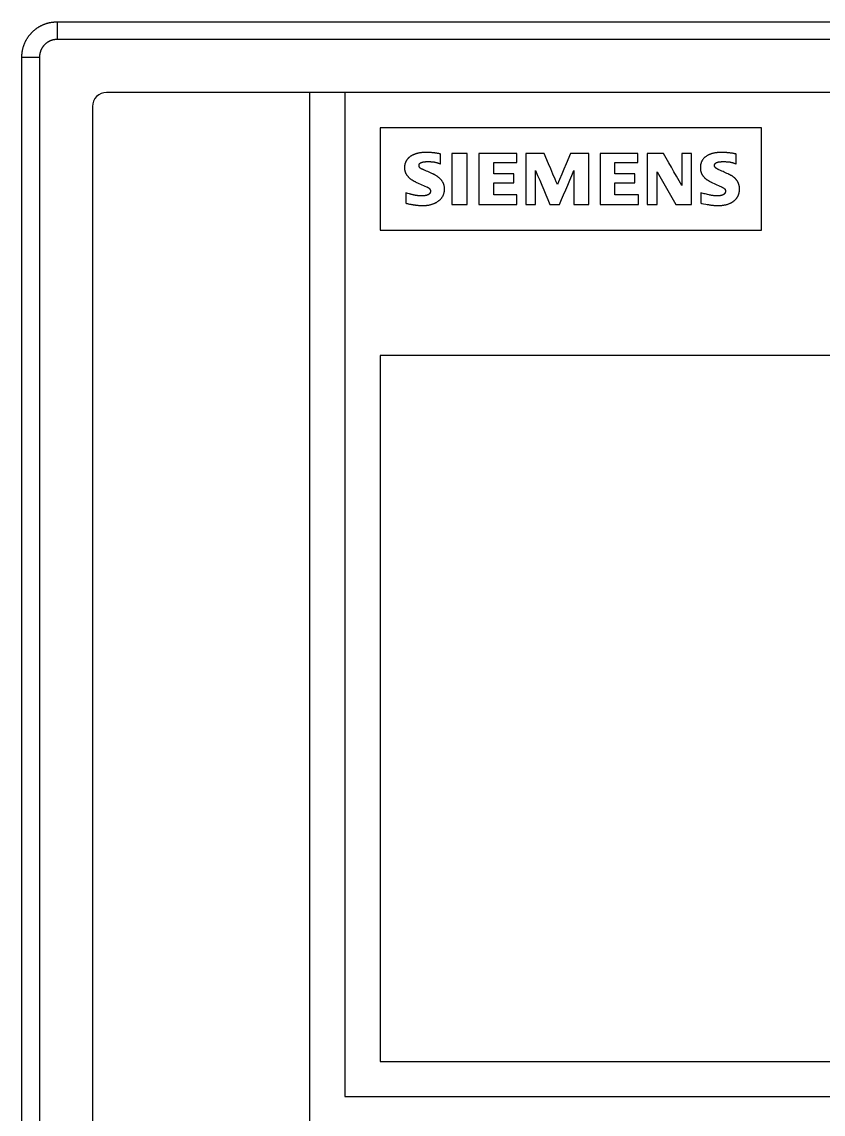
# Model space of a CAD drawing. Extents: x 0 to 594, y 0 to 420.
# Drawn here: x 161.8 to 207.2, y 255.6 to 317.5 of the extents above; entities that cross this region are included whole.
import ezdxf

# ---------------------------------------------------------------- set-up
doc = ezdxf.new("R2010")
doc.units = 0
doc.header["$LTSCALE"] = 32.67
doc.layers.add('10000_FRONT', color=7, linetype='CONTINUOUS')
doc.layers.add('10500_FRONT_LABELING', color=7, linetype='CONTINUOUS')

msp = doc.modelspace()

# ---------------------------------------------------------------- linework, layer by layer
at = {"layer": '10000_FRONT', "color": 7, "linetype": 'CONTINUOUS'}
for p, q in [((163.818, 317.52), (163.818, 316.52)), ((163.818, 317.52), (288.034, 317.52)), ((288.034, 316.52), (163.818, 316.52)), ((161.826, 233.52), (161.826, 315.52)), ((161.826, 315.52), (162.826, 315.52)), ((162.826, 315.52), (162.826, 233.52)), ((285.226, 313.52), (166.626, 313.52)), ((178.126, 313.52), (178.126, 240.52)), ((180.126, 313.52), (180.126, 256.62)), ((165.826, 312.72), (165.826, 236.32)), ((182.126, 298.62), (182.126, 258.62)), ((248.126, 298.62), (182.126, 298.62)), ((182.126, 258.62), (248.126, 258.62)), ((180.126, 256.62), (250.126, 256.62))]:
    msp.add_line(p, q, dxfattribs=at)
for points in [[(161.826, 315.52), (161.826, 315.546), (161.827, 315.573), (161.828, 315.599), (161.829, 315.626), (161.831, 315.652), (161.832, 315.679), (161.835, 315.705), (161.837, 315.731), (161.84, 315.757), (161.844, 315.784), (161.847, 315.81), (161.851, 315.836), (161.855, 315.862), (161.86, 315.888), (161.865, 315.914), (161.87, 315.94), (161.876, 315.966), (161.882, 315.992), (161.889, 316.018), (161.895, 316.043), (161.902, 316.069), (161.91, 316.094), (161.917, 316.119), (161.925, 316.144), (161.934, 316.169), (161.942, 316.194), (161.951, 316.219), (161.961, 316.243), (161.97, 316.268), (161.98, 316.292), (161.99, 316.316), (162.001, 316.34), (162.012, 316.364), (162.023, 316.388), (162.034, 316.411), (162.046, 316.435), (162.058, 316.458), (162.071, 316.481), (162.083, 316.504), (162.097, 316.527), (162.11, 316.55), (162.124, 316.573), (162.138, 316.595), (162.152, 316.618), (162.167, 316.64), (162.182, 316.662), (162.197, 316.683), (162.212, 316.705), (162.228, 316.726), (162.244, 316.747), (162.26, 316.767), (162.276, 316.788), (162.293, 316.808), (162.31, 316.828), (162.327, 316.848), (162.345, 316.867), (162.363, 316.886), (162.381, 316.906), (162.399, 316.924), (162.417, 316.943), (162.436, 316.961), (162.455, 316.98), (162.474, 316.997), (162.494, 317.015), (162.514, 317.033), (162.534, 317.05), (162.554, 317.067), (162.575, 317.084), (162.596, 317.1), (162.617, 317.116), (162.638, 317.132), (162.659, 317.147), (162.681, 317.163), (162.702, 317.178), (162.724, 317.192), (162.746, 317.207), (162.769, 317.221), (162.791, 317.234), (162.813, 317.248), (162.836, 317.261), (162.859, 317.274), (162.882, 317.286), (162.905, 317.298), (162.929, 317.31), (162.952, 317.322), (162.976, 317.333), (163, 317.344), (163.024, 317.355), (163.048, 317.365), (163.072, 317.375), (163.097, 317.385), (163.122, 317.394), (163.147, 317.403), (163.172, 317.412), (163.197, 317.42), (163.222, 317.429), (163.247, 317.436), (163.273, 317.444), (163.298, 317.451), (163.324, 317.457), (163.349, 317.464), (163.375, 317.47), (163.4, 317.475), (163.426, 317.481), (163.452, 317.486), (163.477, 317.49), (163.503, 317.495), (163.529, 317.499), (163.555, 317.502), (163.581, 317.506), (163.607, 317.509), (163.633, 317.511), (163.66, 317.513), (163.686, 317.515), (163.712, 317.517), (163.739, 317.518), (163.765, 317.519), (163.791, 317.52), (163.818, 317.52)], [(163.818, 316.52), (163.804, 316.52), (163.791, 316.519), (163.777, 316.519), (163.763, 316.518), (163.75, 316.517), (163.736, 316.516), (163.723, 316.515), (163.709, 316.514), (163.696, 316.512), (163.682, 316.51), (163.669, 316.509), (163.656, 316.506), (163.642, 316.504), (163.629, 316.502), (163.616, 316.499), (163.602, 316.496), (163.589, 316.493), (163.576, 316.49), (163.563, 316.486), (163.55, 316.483), (163.537, 316.479), (163.524, 316.475), (163.511, 316.471), (163.498, 316.467), (163.485, 316.462), (163.472, 316.457), (163.459, 316.452), (163.446, 316.447), (163.434, 316.442), (163.421, 316.437), (163.409, 316.431), (163.396, 316.426), (163.384, 316.42), (163.372, 316.414), (163.36, 316.408), (163.348, 316.401), (163.336, 316.395), (163.324, 316.388), (163.313, 316.381), (163.301, 316.374), (163.29, 316.367), (163.278, 316.36), (163.267, 316.352), (163.256, 316.345), (163.245, 316.337), (163.233, 316.329), (163.223, 316.321), (163.212, 316.312), (163.201, 316.304), (163.19, 316.295), (163.18, 316.286), (163.169, 316.277), (163.159, 316.268), (163.149, 316.259), (163.139, 316.25), (163.129, 316.241), (163.12, 316.231), (163.11, 316.222), (163.101, 316.212), (163.091, 316.202), (163.082, 316.192), (163.073, 316.182), (163.065, 316.171), (163.056, 316.161), (163.047, 316.151), (163.039, 316.14), (163.031, 316.129), (163.022, 316.118), (163.014, 316.107), (163.007, 316.096), (162.999, 316.085), (162.991, 316.074), (162.984, 316.062), (162.976, 316.05), (162.969, 316.039), (162.962, 316.027), (162.956, 316.015), (162.949, 316.003), (162.943, 315.991), (162.936, 315.979), (162.93, 315.967), (162.924, 315.955), (162.919, 315.943), (162.913, 315.93), (162.908, 315.918), (162.902, 315.905), (162.897, 315.893), (162.892, 315.88), (162.888, 315.867), (162.883, 315.855), (162.879, 315.842), (162.874, 315.829), (162.87, 315.816), (162.866, 315.803), (162.863, 315.79), (162.859, 315.777), (162.856, 315.763), (162.853, 315.75), (162.85, 315.737), (162.847, 315.723), (162.844, 315.71), (162.842, 315.696), (162.839, 315.683), (162.837, 315.669), (162.835, 315.656), (162.834, 315.642), (162.832, 315.629), (162.831, 315.615), (162.829, 315.602), (162.828, 315.588), (162.828, 315.574), (162.827, 315.561), (162.827, 315.547), (162.826, 315.533), (162.826, 315.52)]]:
    msp.add_lwpolyline(points, dxfattribs=at)
msp.add_arc((166.626, 312.72), 0.8, 90, 180, dxfattribs=at)
at = {"layer": '10500_FRONT_LABELING', "color": 7, "linetype": 'CONTINUOUS'}
for p, q in [((182.126, 311.52), (182.126, 305.72)), ((203.726, 311.52), (182.126, 311.52)), ((203.726, 305.72), (203.726, 311.52)), ((185.549, 309.472), (185.549, 310.031)), ((186.197, 310.056), (186.197, 307.173)), ((187.048, 310.056), (186.197, 310.056)), ((187.048, 307.173), (187.048, 310.056)), ((187.721, 310.056), (187.721, 307.173)), ((189.867, 310.056), (187.721, 310.056)), ((188.572, 308.9), (188.572, 309.548)), ((188.572, 309.548), (189.867, 309.548)), ((189.867, 309.548), (189.867, 310.056)), ((190.375, 310.056), (190.375, 307.173)), ((191.417, 310.056), (190.375, 310.056)), ((193.944, 310.056), (192.903, 310.056)), ((193.944, 307.173), (193.944, 310.056)), ((194.592, 310.056), (194.592, 307.173)), ((196.725, 310.056), (194.592, 310.056)), ((195.43, 308.9), (195.43, 309.548)), ((195.43, 309.548), (196.725, 309.548)), ((196.725, 309.548), (196.725, 310.056)), ((197.246, 310.056), (197.246, 307.173)), ((198.186, 310.056), (197.246, 310.056)), ((199.214, 310.056), (199.214, 308.253)), ((199.773, 310.056), (199.214, 310.056)), ((199.773, 307.173), (199.773, 310.056)), ((202.3, 309.472), (202.3, 310.031)), ((189.702, 308.9), (188.572, 308.9)), ((189.702, 308.405), (189.702, 308.9)), ((190.934, 307.173), (190.934, 309.091)), ((193.106, 309.091), (193.106, 307.173)), ((196.56, 308.9), (195.43, 308.9)), ((196.56, 308.405), (196.56, 308.9)), ((197.83, 307.173), (197.83, 309.015)), ((188.572, 307.719), (188.572, 308.405)), ((188.572, 308.405), (189.702, 308.405)), ((195.43, 307.719), (195.43, 308.405)), ((195.43, 308.405), (196.56, 308.405)), ((183.581, 307.834), (183.581, 307.237)), ((189.867, 307.719), (188.572, 307.719)), ((189.867, 307.173), (189.867, 307.719)), ((196.763, 307.719), (195.43, 307.719)), ((196.763, 307.173), (196.763, 307.719)), ((200.294, 307.834), (200.294, 307.237)), ((186.197, 307.173), (187.048, 307.173)), ((187.721, 307.173), (189.867, 307.173)), ((190.375, 307.173), (190.934, 307.173)), ((191.747, 307.173), (192.293, 307.173)), ((193.106, 307.173), (193.944, 307.173)), ((194.592, 307.173), (196.763, 307.173)), ((197.246, 307.173), (197.83, 307.173)), ((198.872, 307.173), (199.773, 307.173)), ((182.126, 305.72), (203.726, 305.72))]:
    msp.add_line(p, q, dxfattribs=at)
for points in [[(184.711, 310.12), (184.678, 310.119), (184.646, 310.119), (184.613, 310.118), (184.58, 310.116), (184.547, 310.114), (184.515, 310.112), (184.482, 310.109), (184.449, 310.105), (184.417, 310.101), (184.384, 310.096), (184.352, 310.091), (184.32, 310.085), (184.287, 310.079), (184.255, 310.071), (184.239, 310.067), (184.224, 310.063), (184.208, 310.059), (184.192, 310.054), (184.176, 310.05), (184.16, 310.045), (184.145, 310.04), (184.129, 310.035), (184.114, 310.029), (184.098, 310.024), (184.083, 310.018), (184.067, 310.012), (184.052, 310.006), (184.037, 309.999), (184.022, 309.993), (184.007, 309.986), (183.992, 309.979), (183.977, 309.972), (183.962, 309.965), (183.948, 309.957), (183.933, 309.95), (183.919, 309.942), (183.904, 309.934), (183.89, 309.926), (183.876, 309.917), (183.862, 309.909), (183.848, 309.9), (183.835, 309.891)], [(185.549, 310.031), (185.52, 310.038), (185.491, 310.045), (185.461, 310.051), (185.432, 310.057), (185.402, 310.063), (185.372, 310.068), (185.343, 310.073), (185.313, 310.078), (185.283, 310.083), (185.253, 310.087), (185.223, 310.091), (185.193, 310.094), (185.163, 310.098), (185.133, 310.101), (185.103, 310.103), (185.073, 310.106), (185.043, 310.108), (185.013, 310.11), (184.983, 310.112), (184.952, 310.114), (184.922, 310.115), (184.892, 310.116), (184.862, 310.117), (184.832, 310.118), (184.802, 310.119), (184.771, 310.119), (184.711, 310.12)], [(201.462, 310.12), (201.408, 310.119), (201.354, 310.117), (201.328, 310.116), (201.301, 310.115), (201.274, 310.113), (201.247, 310.111), (201.22, 310.108), (201.193, 310.105), (201.166, 310.102), (201.139, 310.099), (201.113, 310.095), (201.086, 310.09), (201.06, 310.085), (201.033, 310.08), (201.007, 310.074), (200.981, 310.068), (200.954, 310.062), (200.928, 310.054), (200.903, 310.047), (200.877, 310.039), (200.851, 310.03), (200.826, 310.021), (200.801, 310.011), (200.776, 310), (200.752, 309.989), (200.727, 309.978), (200.703, 309.965), (200.68, 309.952), (200.657, 309.939), (200.634, 309.924), (200.612, 309.909), (200.59, 309.894), (200.568, 309.878), (200.547, 309.861), (200.526, 309.844), (200.506, 309.827), (200.486, 309.808), (200.467, 309.789), (200.449, 309.769), (200.432, 309.748), (200.415, 309.727), (200.399, 309.705), (200.384, 309.683), (200.37, 309.66), (200.357, 309.636), (200.345, 309.612), (200.334, 309.588), (200.324, 309.562), (200.314, 309.537), (200.306, 309.511), (200.299, 309.485), (200.292, 309.459), (200.286, 309.432), (200.282, 309.405), (200.277, 309.378), (200.274, 309.351), (200.272, 309.324), (200.27, 309.297), (200.269, 309.27), (200.269, 309.243)], [(202.3, 310.031), (202.271, 310.037), (202.241, 310.043), (202.212, 310.049), (202.182, 310.054), (202.153, 310.06), (202.123, 310.065), (202.093, 310.07), (202.063, 310.075), (202.034, 310.079), (202.004, 310.083), (201.974, 310.087), (201.944, 310.091), (201.914, 310.094), (201.884, 310.098), (201.854, 310.101), (201.824, 310.103), (201.794, 310.106), (201.764, 310.108), (201.734, 310.111), (201.703, 310.112), (201.673, 310.114), (201.643, 310.116), (201.613, 310.117), (201.583, 310.118), (201.553, 310.119), (201.523, 310.119), (201.492, 310.119), (201.462, 310.12)], [(183.835, 309.891), (183.824, 309.883), (183.813, 309.875), (183.802, 309.867), (183.792, 309.859), (183.781, 309.85), (183.771, 309.841), (183.761, 309.832), (183.751, 309.823), (183.741, 309.814), (183.731, 309.805), (183.721, 309.795), (183.712, 309.785), (183.703, 309.776), (183.693, 309.766), (183.684, 309.755), (183.676, 309.745), (183.667, 309.735), (183.659, 309.724), (183.65, 309.713), (183.642, 309.702), (183.635, 309.691), (183.627, 309.68), (183.62, 309.669), (183.612, 309.657), (183.606, 309.645), (183.599, 309.634), (183.592, 309.622), (183.586, 309.61), (183.58, 309.598), (183.574, 309.585), (183.569, 309.573), (183.564, 309.561), (183.559, 309.548), (183.554, 309.535), (183.549, 309.523), (183.545, 309.51), (183.541, 309.497), (183.537, 309.484), (183.534, 309.471), (183.53, 309.458), (183.527, 309.444), (183.524, 309.431), (183.521, 309.418), (183.519, 309.405), (183.516, 309.391), (183.514, 309.378), (183.512, 309.364), (183.511, 309.351), (183.509, 309.337), (183.508, 309.324), (183.507, 309.311), (183.506, 309.297), (183.505, 309.284), (183.505, 309.27), (183.505, 309.257), (183.505, 309.243)], [(184.33, 309.383), (184.33, 309.387), (184.33, 309.392), (184.331, 309.397), (184.331, 309.401), (184.332, 309.406), (184.332, 309.41), (184.333, 309.415), (184.334, 309.419), (184.335, 309.424), (184.336, 309.428), (184.338, 309.433), (184.339, 309.437), (184.341, 309.441), (184.342, 309.446), (184.344, 309.45), (184.346, 309.454), (184.348, 309.458), (184.35, 309.462), (184.352, 309.466), (184.355, 309.47), (184.357, 309.474), (184.36, 309.478), (184.363, 309.482), (184.365, 309.485), (184.368, 309.489), (184.371, 309.492), (184.374, 309.495), (184.378, 309.499), (184.381, 309.502), (184.384, 309.505), (184.388, 309.508), (184.391, 309.511), (184.398, 309.517), (184.406, 309.522), (184.413, 309.527), (184.421, 309.532), (184.429, 309.536), (184.437, 309.541), (184.446, 309.545), (184.454, 309.549), (184.462, 309.552), (184.471, 309.556), (184.479, 309.559), (184.488, 309.562), (184.496, 309.565), (184.505, 309.568), (184.514, 309.57), (184.523, 309.572), (184.531, 309.575), (184.54, 309.577), (184.549, 309.579), (184.558, 309.581), (184.567, 309.582), (184.576, 309.584), (184.594, 309.587), (184.612, 309.589), (184.63, 309.592), (184.648, 309.593), (184.666, 309.595), (184.684, 309.596), (184.702, 309.597), (184.72, 309.598), (184.738, 309.599), (184.756, 309.599), (184.775, 309.599)], [(184.775, 309.599), (184.831, 309.599), (184.887, 309.599), (184.915, 309.599), (184.943, 309.598), (184.972, 309.598), (185, 309.597), (185.028, 309.596), (185.042, 309.596), (185.056, 309.595), (185.07, 309.594), (185.084, 309.593), (185.098, 309.592), (185.112, 309.591), (185.126, 309.59), (185.14, 309.589), (185.154, 309.588), (185.168, 309.586)], [(185.168, 309.586), (185.182, 309.583), (185.196, 309.58), (185.21, 309.577), (185.224, 309.573), (185.237, 309.57), (185.251, 309.566), (185.279, 309.559), (185.306, 309.551), (185.333, 309.543), (185.36, 309.535), (185.388, 309.527), (185.415, 309.518), (185.442, 309.509), (185.469, 309.5), (185.496, 309.491), (185.522, 309.481), (185.549, 309.472)], [(192.166, 308.303), (192.105, 308.45), (192.044, 308.597), (191.92, 308.889), (191.795, 309.182), (191.67, 309.473), (191.417, 310.056)], [(192.903, 310.056), (192.66, 309.471), (192.538, 309.178), (192.415, 308.886), (192.291, 308.594), (192.229, 308.449), (192.166, 308.303)], [(199.214, 308.253), (199.067, 308.51), (198.919, 308.767), (198.772, 309.024), (198.625, 309.282), (198.478, 309.54), (198.332, 309.798), (198.186, 310.056)], [(201.069, 309.383), (201.069, 309.388), (201.069, 309.392), (201.069, 309.397), (201.07, 309.402), (201.07, 309.406), (201.071, 309.411), (201.072, 309.415), (201.073, 309.42), (201.074, 309.425), (201.075, 309.429), (201.077, 309.434), (201.078, 309.438), (201.08, 309.443), (201.082, 309.447), (201.084, 309.451), (201.086, 309.456), (201.088, 309.46), (201.09, 309.464), (201.092, 309.468), (201.095, 309.472), (201.097, 309.476), (201.1, 309.48), (201.103, 309.483), (201.106, 309.487), (201.109, 309.49), (201.112, 309.494), (201.115, 309.497), (201.119, 309.5), (201.122, 309.504), (201.125, 309.507), (201.129, 309.51), (201.133, 309.513), (201.14, 309.518), (201.148, 309.524), (201.156, 309.529), (201.164, 309.533), (201.172, 309.538), (201.181, 309.542), (201.189, 309.546), (201.198, 309.55), (201.206, 309.554), (201.215, 309.557), (201.224, 309.56), (201.232, 309.563), (201.241, 309.566), (201.25, 309.569), (201.259, 309.571), (201.268, 309.573), (201.277, 309.576), (201.286, 309.578), (201.295, 309.579), (201.304, 309.581), (201.314, 309.583), (201.323, 309.584), (201.341, 309.587), (201.359, 309.59), (201.378, 309.592), (201.396, 309.594), (201.415, 309.595), (201.433, 309.596), (201.452, 309.597), (201.47, 309.598), (201.489, 309.599), (201.507, 309.599), (201.526, 309.599)], [(201.526, 309.599), (201.582, 309.599), (201.638, 309.599), (201.667, 309.598), (201.695, 309.598), (201.723, 309.597), (201.751, 309.597), (201.779, 309.596), (201.807, 309.594), (201.835, 309.593), (201.849, 309.592), (201.864, 309.591), (201.878, 309.59), (201.892, 309.589), (201.906, 309.588), (201.92, 309.586)], [(201.92, 309.586), (201.933, 309.583), (201.947, 309.58), (201.961, 309.577), (201.975, 309.573), (201.989, 309.57), (202.002, 309.566), (202.03, 309.559), (202.057, 309.551), (202.085, 309.543), (202.112, 309.535), (202.139, 309.527), (202.166, 309.518), (202.193, 309.509), (202.22, 309.5), (202.247, 309.491), (202.274, 309.481), (202.3, 309.472)], [(183.505, 309.243), (183.505, 309.231), (183.505, 309.219), (183.505, 309.206), (183.506, 309.194), (183.507, 309.182), (183.508, 309.169), (183.51, 309.157), (183.511, 309.145), (183.513, 309.132), (183.515, 309.12), (183.517, 309.108), (183.52, 309.096), (183.523, 309.084), (183.525, 309.072), (183.529, 309.06), (183.532, 309.048), (183.535, 309.036), (183.539, 309.024), (183.543, 309.012), (183.547, 309.001), (183.552, 308.989), (183.557, 308.978), (183.561, 308.966), (183.567, 308.955), (183.572, 308.944), (183.577, 308.933), (183.583, 308.922), (183.589, 308.911), (183.595, 308.9), (183.601, 308.89), (183.614, 308.869), (183.628, 308.848), (183.642, 308.828), (183.657, 308.808), (183.672, 308.788), (183.688, 308.77), (183.705, 308.751), (183.722, 308.733), (183.739, 308.716), (183.757, 308.699), (183.775, 308.682), (183.794, 308.666), (183.813, 308.65), (183.832, 308.634), (183.852, 308.619), (183.872, 308.604), (183.892, 308.59), (183.913, 308.576), (183.934, 308.562), (183.955, 308.549), (183.976, 308.536), (183.998, 308.523), (184.02, 308.511), (184.042, 308.499), (184.063, 308.487), (184.086, 308.476), (184.108, 308.465), (184.13, 308.454), (184.152, 308.443)], [(184.609, 309.129), (184.593, 309.135), (184.576, 309.141), (184.559, 309.147), (184.542, 309.153), (184.526, 309.16), (184.517, 309.163), (184.509, 309.166), (184.501, 309.17), (184.493, 309.174), (184.485, 309.177), (184.477, 309.181), (184.469, 309.185), (184.461, 309.189), (184.453, 309.193), (184.445, 309.197), (184.437, 309.202), (184.43, 309.206), (184.422, 309.211), (184.415, 309.216), (184.407, 309.221), (184.404, 309.224), (184.4, 309.226), (184.397, 309.229), (184.393, 309.232), (184.39, 309.235), (184.387, 309.238), (184.383, 309.241), (184.38, 309.244), (184.377, 309.247), (184.374, 309.25), (184.371, 309.254), (184.368, 309.257), (184.366, 309.261), (184.363, 309.264), (184.361, 309.268), (184.358, 309.272), (184.356, 309.276), (184.354, 309.28), (184.352, 309.284), (184.35, 309.287), (184.348, 309.292), (184.346, 309.296), (184.344, 309.3), (184.343, 309.304), (184.341, 309.308), (184.34, 309.312), (184.339, 309.317), (184.337, 309.321), (184.336, 309.325), (184.335, 309.33), (184.334, 309.334), (184.334, 309.338), (184.333, 309.343), (184.332, 309.347), (184.332, 309.352), (184.331, 309.356), (184.331, 309.361), (184.331, 309.365), (184.33, 309.374), (184.33, 309.383)], [(185.13, 308.9), (185.093, 308.917), (185.056, 308.934), (185.019, 308.951), (184.982, 308.967), (184.908, 309), (184.833, 309.033), (184.759, 309.065), (184.609, 309.129)], [(185.778, 308.05), (185.777, 308.075), (185.776, 308.101), (185.774, 308.126), (185.771, 308.152), (185.768, 308.177), (185.763, 308.203), (185.761, 308.215), (185.758, 308.228), (185.755, 308.24), (185.752, 308.253), (185.749, 308.265), (185.745, 308.277), (185.741, 308.29), (185.737, 308.302), (185.733, 308.314), (185.729, 308.326), (185.724, 308.338), (185.719, 308.35), (185.714, 308.362), (185.709, 308.373), (185.698, 308.396), (185.686, 308.419), (185.673, 308.442), (185.66, 308.463), (185.646, 308.485), (185.631, 308.506), (185.616, 308.527), (185.601, 308.547), (185.584, 308.567), (185.567, 308.586), (185.55, 308.605), (185.532, 308.623), (185.514, 308.641), (185.495, 308.659), (185.476, 308.676), (185.456, 308.693), (185.436, 308.709), (185.416, 308.725), (185.395, 308.741), (185.374, 308.756), (185.353, 308.771), (185.332, 308.785), (185.31, 308.799), (185.288, 308.813), (185.266, 308.827), (185.243, 308.84), (185.221, 308.852), (185.198, 308.865), (185.176, 308.877), (185.153, 308.889), (185.13, 308.9)], [(190.934, 309.091), (191.049, 308.817), (191.165, 308.542), (191.28, 308.268), (191.396, 307.994), (191.512, 307.72), (191.629, 307.447), (191.747, 307.173)], [(192.293, 307.173), (192.408, 307.448), (192.524, 307.722), (192.639, 307.996), (192.755, 308.27), (192.871, 308.544), (192.988, 308.818), (193.106, 309.091)], [(197.83, 309.015), (197.978, 308.751), (198.127, 308.488), (198.275, 308.225), (198.424, 307.962), (198.573, 307.699), (198.722, 307.436), (198.872, 307.173)], [(200.269, 309.243), (200.269, 309.219), (200.27, 309.195), (200.272, 309.171), (200.274, 309.147), (200.277, 309.123), (200.281, 309.099), (200.286, 309.075), (200.292, 309.052), (200.295, 309.04), (200.298, 309.028), (200.301, 309.017), (200.305, 309.005), (200.309, 308.994), (200.313, 308.982), (200.317, 308.971), (200.322, 308.96), (200.326, 308.948), (200.331, 308.937), (200.341, 308.915), (200.352, 308.894), (200.364, 308.873), (200.376, 308.852), (200.389, 308.831), (200.403, 308.811), (200.417, 308.792), (200.432, 308.772), (200.447, 308.754), (200.463, 308.735), (200.479, 308.718), (200.496, 308.7), (200.513, 308.683), (200.531, 308.667), (200.549, 308.65), (200.568, 308.635), (200.587, 308.619), (200.606, 308.604), (200.625, 308.59), (200.645, 308.576), (200.666, 308.562), (200.686, 308.548), (200.707, 308.535), (200.728, 308.523), (200.749, 308.51), (200.77, 308.498), (200.791, 308.487), (200.813, 308.475), (200.835, 308.464), (200.856, 308.454), (200.878, 308.443)], [(201.372, 309.113), (201.323, 309.134), (201.311, 309.14), (201.299, 309.145), (201.287, 309.151), (201.275, 309.157), (201.263, 309.163), (201.251, 309.169), (201.245, 309.173), (201.239, 309.176), (201.233, 309.179), (201.227, 309.183), (201.221, 309.187), (201.215, 309.19), (201.209, 309.194), (201.203, 309.198), (201.197, 309.202), (201.191, 309.206), (201.185, 309.21), (201.18, 309.215), (201.174, 309.219), (201.168, 309.224), (201.162, 309.228), (201.156, 309.233), (201.151, 309.238), (201.145, 309.243), (201.14, 309.247), (201.135, 309.252), (201.13, 309.258), (201.125, 309.263), (201.12, 309.268), (201.115, 309.273), (201.111, 309.279), (201.106, 309.284), (201.102, 309.29), (201.098, 309.296), (201.094, 309.301), (201.091, 309.307), (201.087, 309.313), (201.084, 309.319), (201.081, 309.325), (201.079, 309.331), (201.077, 309.338), (201.075, 309.344), (201.074, 309.347), (201.073, 309.35), (201.072, 309.353), (201.071, 309.357), (201.071, 309.36), (201.07, 309.363), (201.07, 309.366), (201.069, 309.37), (201.069, 309.373), (201.069, 309.376), (201.069, 309.38), (201.069, 309.383)], [(201.843, 308.9), (201.771, 308.934), (201.699, 308.967), (201.626, 309), (201.554, 309.033), (201.481, 309.065), (201.445, 309.081), (201.408, 309.097), (201.372, 309.113)], [(202.339, 308.532), (202.332, 308.541), (202.326, 308.55), (202.32, 308.559), (202.313, 308.568), (202.306, 308.577), (202.299, 308.586), (202.292, 308.594), (202.285, 308.603), (202.277, 308.611), (202.27, 308.619), (202.262, 308.628), (202.255, 308.636), (202.247, 308.644), (202.239, 308.651), (202.231, 308.659), (202.223, 308.667), (202.214, 308.674), (202.206, 308.682), (202.198, 308.689), (202.189, 308.696), (202.181, 308.703), (202.172, 308.71), (202.163, 308.717), (202.154, 308.724), (202.136, 308.737), (202.118, 308.75), (202.1, 308.763), (202.081, 308.775), (202.062, 308.787), (202.043, 308.799), (202.024, 308.81), (202.004, 308.821), (201.984, 308.832), (201.964, 308.842), (201.944, 308.853), (201.924, 308.863), (201.904, 308.872), (201.884, 308.882), (201.864, 308.891), (201.843, 308.9)], [(184.152, 308.443), (184.195, 308.423), (184.237, 308.404), (184.322, 308.365), (184.407, 308.327), (184.493, 308.289), (184.578, 308.251), (184.664, 308.214), (184.749, 308.176)], [(200.878, 308.443), (200.961, 308.404), (201.044, 308.366), (201.128, 308.327), (201.211, 308.289), (201.295, 308.251), (201.378, 308.214), (201.42, 308.195), (201.462, 308.176)], [(202.491, 308.05), (202.491, 308.068), (202.49, 308.086), (202.489, 308.104), (202.488, 308.122), (202.486, 308.141), (202.484, 308.159), (202.483, 308.168), (202.482, 308.177), (202.481, 308.186), (202.479, 308.195), (202.477, 308.204), (202.476, 308.213), (202.474, 308.222), (202.472, 308.231), (202.47, 308.24), (202.468, 308.249), (202.466, 308.258), (202.463, 308.267), (202.461, 308.276), (202.459, 308.285), (202.456, 308.294), (202.453, 308.302), (202.45, 308.311), (202.448, 308.32), (202.444, 308.329), (202.441, 308.337), (202.438, 308.346), (202.435, 308.355), (202.431, 308.363), (202.428, 308.372), (202.424, 308.38), (202.421, 308.389), (202.417, 308.397), (202.413, 308.406), (202.409, 308.414), (202.405, 308.422), (202.401, 308.43), (202.397, 308.439), (202.392, 308.447), (202.388, 308.455), (202.383, 308.463), (202.379, 308.471), (202.374, 308.479), (202.369, 308.486), (202.364, 308.494), (202.359, 308.502), (202.354, 308.51), (202.349, 308.517), (202.344, 308.525), (202.339, 308.532)], [(184.457, 307.656), (184.441, 307.656), (184.425, 307.656), (184.409, 307.657), (184.393, 307.657), (184.361, 307.659), (184.329, 307.662), (184.297, 307.665), (184.265, 307.669), (184.234, 307.673), (184.202, 307.678), (184.17, 307.683), (184.139, 307.689), (184.107, 307.695), (184.076, 307.701), (184.044, 307.708), (184.013, 307.715), (183.982, 307.722), (183.95, 307.729), (183.919, 307.737), (183.888, 307.745), (183.857, 307.753), (183.826, 307.761), (183.796, 307.77), (183.765, 307.779), (183.703, 307.796), (183.642, 307.815), (183.581, 307.834)], [(184.749, 308.176), (184.761, 308.172), (184.774, 308.168), (184.786, 308.163), (184.798, 308.158), (184.81, 308.152), (184.821, 308.147), (184.833, 308.141), (184.844, 308.134), (184.855, 308.128), (184.866, 308.12), (184.877, 308.113), (184.887, 308.105), (184.897, 308.096), (184.902, 308.092), (184.907, 308.088), (184.912, 308.083), (184.916, 308.078), (184.92, 308.073), (184.925, 308.068), (184.929, 308.063), (184.933, 308.058), (184.937, 308.053), (184.94, 308.047), (184.944, 308.042), (184.947, 308.036), (184.951, 308.031), (184.954, 308.025), (184.957, 308.019), (184.959, 308.013), (184.962, 308.007), (184.964, 308.001), (184.966, 307.995), (184.968, 307.989), (184.97, 307.982), (184.972, 307.976), (184.973, 307.97), (184.974, 307.963), (184.975, 307.957), (184.976, 307.95), (184.977, 307.944), (184.977, 307.937), (184.978, 307.931), (184.978, 307.924), (184.978, 307.918), (184.977, 307.911), (184.977, 307.905), (184.977, 307.898), (184.976, 307.892), (184.975, 307.885), (184.974, 307.879), (184.972, 307.873), (184.971, 307.866), (184.969, 307.86), (184.967, 307.854), (184.965, 307.847), (184.963, 307.841), (184.961, 307.835), (184.958, 307.829), (184.955, 307.824), (184.952, 307.818), (184.949, 307.812), (184.945, 307.807), (184.941, 307.801), (184.938, 307.796), (184.934, 307.791), (184.929, 307.786), (184.925, 307.781), (184.92, 307.776), (184.916, 307.772), (184.911, 307.767), (184.906, 307.763), (184.901, 307.758), (184.896, 307.754), (184.891, 307.75), (184.885, 307.746), (184.874, 307.739), (184.863, 307.732), (184.852, 307.726), (184.84, 307.719), (184.828, 307.714), (184.816, 307.709), (184.804, 307.704), (184.792, 307.699), (184.779, 307.695), (184.767, 307.691), (184.754, 307.688), (184.742, 307.684), (184.729, 307.681), (184.716, 307.679), (184.703, 307.676), (184.691, 307.674), (184.678, 307.672), (184.665, 307.67), (184.652, 307.668), (184.639, 307.666), (184.613, 307.663), (184.587, 307.661), (184.561, 307.659), (184.535, 307.657), (184.509, 307.656), (184.483, 307.656), (184.457, 307.656)], [(184.52, 307.11), (184.549, 307.11), (184.577, 307.11), (184.605, 307.111), (184.634, 307.112), (184.662, 307.114), (184.69, 307.116), (184.719, 307.118), (184.747, 307.121), (184.775, 307.124), (184.803, 307.128), (184.831, 307.132), (184.859, 307.136), (184.887, 307.141), (184.915, 307.147), (184.943, 307.153), (184.97, 307.159), (184.998, 307.166), (185.025, 307.173), (185.052, 307.182), (185.079, 307.19), (185.106, 307.199), (185.132, 307.209), (185.159, 307.219), (185.185, 307.23), (185.211, 307.241), (185.236, 307.253), (185.262, 307.266), (185.287, 307.279), (185.311, 307.293), (185.335, 307.307), (185.359, 307.323), (185.383, 307.338), (185.406, 307.355), (185.428, 307.371), (185.451, 307.388), (185.473, 307.406), (185.495, 307.424), (185.516, 307.442), (185.537, 307.462), (185.557, 307.482), (185.576, 307.502), (185.595, 307.524), (185.613, 307.546), (185.63, 307.568), (185.646, 307.591), (185.661, 307.615), (185.676, 307.639), (185.689, 307.664), (185.702, 307.69), (185.713, 307.716), (185.724, 307.742), (185.733, 307.769), (185.742, 307.796), (185.75, 307.824), (185.756, 307.852), (185.762, 307.88), (185.767, 307.908), (185.771, 307.936), (185.774, 307.964), (185.776, 307.993), (185.777, 308.021), (185.778, 308.05)], [(201.196, 307.656), (201.179, 307.656), (201.163, 307.656), (201.146, 307.657), (201.13, 307.658), (201.114, 307.659), (201.097, 307.66), (201.081, 307.661), (201.064, 307.663), (201.032, 307.667), (200.999, 307.671), (200.966, 307.676), (200.934, 307.681), (200.901, 307.687), (200.869, 307.693), (200.837, 307.7), (200.804, 307.706), (200.772, 307.713), (200.74, 307.72), (200.676, 307.735), (200.612, 307.75), (200.548, 307.766), (200.484, 307.782), (200.421, 307.799), (200.357, 307.816), (200.294, 307.834)], [(201.691, 307.923), (201.691, 307.912), (201.69, 307.902), (201.689, 307.896), (201.689, 307.891), (201.688, 307.886), (201.687, 307.881), (201.686, 307.875), (201.685, 307.87), (201.684, 307.865), (201.683, 307.86), (201.681, 307.855), (201.68, 307.85), (201.678, 307.845), (201.676, 307.84), (201.674, 307.835), (201.672, 307.83), (201.67, 307.825), (201.668, 307.82), (201.666, 307.816), (201.663, 307.811), (201.66, 307.807), (201.658, 307.802), (201.655, 307.798), (201.652, 307.794), (201.649, 307.789), (201.645, 307.785), (201.642, 307.781), (201.638, 307.777), (201.635, 307.773), (201.631, 307.77), (201.627, 307.766), (201.624, 307.762), (201.62, 307.759), (201.616, 307.755), (201.607, 307.749), (201.599, 307.742), (201.59, 307.736), (201.581, 307.731), (201.572, 307.725), (201.563, 307.72), (201.554, 307.715), (201.544, 307.711), (201.535, 307.707), (201.525, 307.703), (201.515, 307.699), (201.505, 307.695), (201.495, 307.692), (201.485, 307.689), (201.475, 307.686), (201.465, 307.684), (201.455, 307.681), (201.445, 307.679), (201.434, 307.677), (201.424, 307.675), (201.414, 307.673), (201.404, 307.671), (201.393, 307.669), (201.383, 307.668), (201.362, 307.665), (201.341, 307.663), (201.321, 307.661), (201.3, 307.659), (201.279, 307.658), (201.258, 307.657), (201.237, 307.656), (201.216, 307.656), (201.196, 307.656)], [(201.259, 307.11), (201.297, 307.11), (201.335, 307.111), (201.373, 307.112), (201.411, 307.115), (201.448, 307.117), (201.486, 307.121), (201.524, 307.125), (201.561, 307.13), (201.599, 307.136), (201.636, 307.143), (201.673, 307.15), (201.71, 307.159), (201.747, 307.168), (201.783, 307.178), (201.82, 307.189), (201.855, 307.201), (201.891, 307.215), (201.926, 307.229), (201.961, 307.244), (201.978, 307.252), (201.995, 307.26), (202.011, 307.269), (202.028, 307.278), (202.045, 307.287), (202.061, 307.297), (202.077, 307.306), (202.093, 307.317), (202.109, 307.327), (202.125, 307.338), (202.14, 307.348), (202.155, 307.36), (202.17, 307.371), (202.185, 307.383), (202.2, 307.395), (202.214, 307.408), (202.228, 307.42), (202.242, 307.433), (202.255, 307.447), (202.268, 307.46), (202.281, 307.474), (202.294, 307.488), (202.306, 307.503), (202.318, 307.517), (202.33, 307.532), (202.341, 307.548), (202.352, 307.563), (202.362, 307.579), (202.372, 307.595), (202.382, 307.611), (202.391, 307.628), (202.4, 307.645), (202.408, 307.662), (202.416, 307.679), (202.424, 307.696), (202.431, 307.714), (202.437, 307.732), (202.444, 307.75), (202.45, 307.768), (202.455, 307.786), (202.46, 307.804), (202.465, 307.823), (202.469, 307.842), (202.473, 307.86), (202.476, 307.879), (202.48, 307.898), (202.482, 307.917), (202.485, 307.936), (202.487, 307.955), (202.488, 307.974), (202.489, 307.993), (202.49, 308.012), (202.491, 308.031), (202.491, 308.05)], [(201.462, 308.176), (201.476, 308.169), (201.49, 308.16), (201.503, 308.152), (201.517, 308.144), (201.53, 308.136), (201.543, 308.127), (201.557, 308.118), (201.57, 308.109)], [(201.57, 308.109), (201.59, 308.096), (201.597, 308.092), (201.603, 308.087), (201.61, 308.083), (201.613, 308.081), (201.617, 308.079), (201.62, 308.077), (201.624, 308.075), (201.627, 308.073), (201.631, 308.071), (201.634, 308.07), (201.638, 308.068), (201.642, 308.066), (201.645, 308.065), (201.649, 308.064), (201.653, 308.062)], [(201.653, 308.062), (201.656, 308.058), (201.658, 308.053), (201.661, 308.049), (201.662, 308.047), (201.664, 308.044), (201.665, 308.042), (201.666, 308.04), (201.667, 308.038), (201.669, 308.035), (201.67, 308.033), (201.671, 308.03), (201.672, 308.028), (201.673, 308.026), (201.674, 308.023), (201.675, 308.021), (201.676, 308.018), (201.677, 308.016), (201.677, 308.013), (201.678, 308.011), (201.679, 308.008), (201.68, 308.006), (201.681, 308.003), (201.681, 308.001), (201.682, 307.998), (201.683, 307.996), (201.683, 307.993), (201.684, 307.991), (201.685, 307.986), (201.686, 307.98), (201.687, 307.975), (201.688, 307.97), (201.688, 307.965), (201.689, 307.959), (201.69, 307.954), (201.69, 307.949), (201.69, 307.944), (201.691, 307.938), (201.691, 307.933), (201.691, 307.928), (201.691, 307.923)], [(183.581, 307.237), (183.616, 307.231), (183.651, 307.224), (183.687, 307.218), (183.722, 307.211), (183.793, 307.197), (183.863, 307.184), (183.899, 307.177), (183.934, 307.171), (183.97, 307.165), (184.005, 307.159), (184.041, 307.153), (184.076, 307.148)], [(184.076, 307.148), (184.108, 307.143), (184.139, 307.139), (184.171, 307.135), (184.203, 307.131), (184.234, 307.128), (184.266, 307.124), (184.298, 307.121), (184.329, 307.118), (184.361, 307.116), (184.377, 307.115), (184.393, 307.114), (184.409, 307.113), (184.425, 307.112), (184.441, 307.111), (184.457, 307.111), (184.473, 307.11), (184.489, 307.11), (184.505, 307.11), (184.52, 307.11)], [(200.294, 307.237), (200.33, 307.23), (200.366, 307.224), (200.439, 307.211)], [(200.439, 307.211), (200.584, 307.187), (200.657, 307.174), (200.729, 307.161), (200.766, 307.155), (200.802, 307.148)], [(200.802, 307.148), (200.834, 307.144), (200.867, 307.139), (200.899, 307.136), (200.932, 307.132), (200.965, 307.128), (200.997, 307.125), (201.03, 307.122), (201.063, 307.119), (201.095, 307.116), (201.112, 307.115), (201.128, 307.114), (201.144, 307.113), (201.161, 307.112), (201.177, 307.111), (201.194, 307.111), (201.21, 307.11), (201.226, 307.11), (201.243, 307.11), (201.259, 307.11)]]:
    msp.add_lwpolyline(points, dxfattribs=at)

doc.saveas('drawing.dxf')
